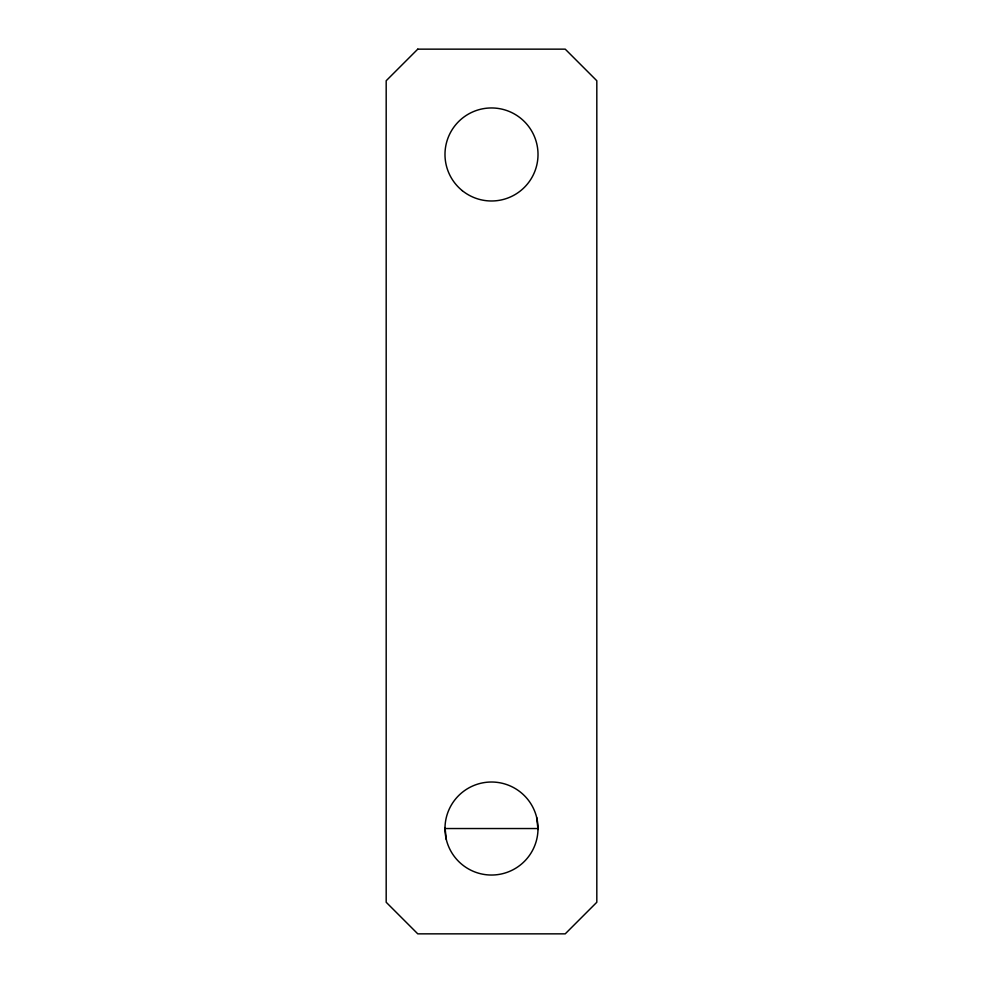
<?xml version="1.0" encoding="UTF-8"?>
<svg xmlns="http://www.w3.org/2000/svg" width="983" height="983" viewBox="0 0 983 983"><rect width="100%" height="100%" fill="white"/><g stroke="black" fill="none" stroke-linecap="round" stroke-linejoin="round"><path stroke-width="1.47" d="M445.115 828.534L537.885 828.534M536.669 817.438L537.996 829.517A46.508 46.508 0 0 1 467.404 868.308A46.508 46.508 0 0 1 469.1 787.764A46.508 46.508 0 0 1 537.996 829.517M445.004 827.551L446.331 839.617M417.775 49.15L386.184 80.741L386.184 902.259L417.775 933.85L565.225 933.85L596.816 902.259L596.816 80.741L565.225 49.15L417.775 49.15M462.243 190.628A46.508 46.508 0 0 0 537.443 161.728A46.508 46.508 0 0 0 474.814 111.054A46.508 46.508 0 0 0 462.243 190.628"/></g></svg>
